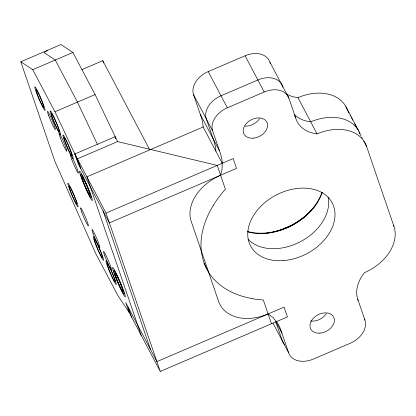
<?xml version="1.0" encoding="UTF-8"?>
<svg xmlns="http://www.w3.org/2000/svg" width="416" height="416" viewBox="0 0 416 416"><rect width="100%" height="100%" fill="white"/><g stroke="black" fill="none" stroke-linecap="round" stroke-linejoin="round"><path stroke-width="0.62" d="M47.642 50.268L44.242 52.718L55.276 60.018L77.47 102.118L97.38 144.321M128.996 309.436L129.121 312.416L117.884 295.532L95.685 253.438L54.891 161.309L20.8 61.776L60.965 44.559L72.909 52.458L95.103 94.557L117.572 141.601L217.23 165.402L225.384 189.202A102.892 73.762 -27.8 0 0 213.148 205.587M20.8 61.776L32.744 69.675L72.909 52.458M81.879 69.644L102.762 60.689L149.682 149.677M32.744 69.675L54.938 111.774L95.103 94.557M222.217 162.438A73.242 52.51 -27.8 0 0 219.362 150.618L200.288 114.364L193.549 94.697A21.512 15.423 -27.8 0 1 208.234 71.573L245.086 55.775A21.512 15.423 -27.8 0 1 269.662 61.568M54.938 111.774L74.854 153.977L106.012 213.075L233.184 158.564L236.548 168.397L109.382 222.908L78.218 163.81L74.854 153.977L115.019 136.76L115.731 138.486M117.572 141.601L77.407 158.818L80.772 168.652M219.393 150.602L212.659 130.936A21.512 15.423 -27.8 0 1 227.344 107.812L264.191 92.019A21.512 15.423 -27.8 0 1 288.928 98.244L295.667 117.91A38.48 27.586 -27.8 0 0 317.06 133.884A43.025 30.846 -27.8 0 1 366.538 146.338L393.942 226.34A43.025 30.846 -27.8 0 1 364.567 272.589A38.48 27.586 -27.8 0 0 358.197 300.472L364.931 320.133A21.512 15.423 -27.8 0 1 350.246 343.262L313.399 359.055A21.512 15.423 -27.8 0 1 288.662 352.83L273.01 323.144M203.086 126.204L203.138 127.015L86.908 176.836L141.149 335.202M280.207 230.277L291.528 225.425M160.259 371.441L287.425 316.93L284.06 307.102L156.889 361.613L125.731 302.51L129.1 312.343L160.259 371.441L106.012 213.075M345.852 106.543L358.618 130.749M347.698 110.604L348.228 111.613M348.494 112.117L349.024 113.126M350.09 115.144L350.62 116.147M351.416 117.66L351.952 118.669M352.217 119.174L352.747 120.182M354.609 123.713L357.001 128.253M358.862 131.784L359.393 132.792M359.658 133.297L360.194 134.3A43.025 30.846 -27.8 0 0 310.716 121.852A38.48 27.586 -27.8 0 1 294.232 114.379M360.495 134.878L361.098 136.022M361.702 137.171L362.305 138.315M363.818 141.18L366.538 146.338M393.333 225.191L393.942 226.34M287.118 94.39A38.48 27.586 -27.8 0 0 297.955 97.646L317.06 133.884M277.534 76.627L269.823 62.005L270 62.52M277.8 77.132L288.928 98.244M294.757 116.189L295.667 117.91M245.086 55.775L264.191 92.019M357.594 299.322L358.197 300.472M364.328 318.989L364.931 320.133M208.234 71.573L227.344 107.812M193.549 94.697L212.659 130.936M203.138 127.015L222.243 163.254L221.988 169.64L220.6 175.235A43.025 30.846 -27.8 0 0 191.23 221.484L218.629 301.486A43.025 30.846 -27.8 0 0 268.107 313.94L273.016 317.559L276.936 322.26A73.242 52.51 -27.8 0 1 281.892 333.174L288.662 352.83M275.881 321.703L281.923 333.164M203.949 263.26L208.484 271.856A94.614 67.829 -27.8 0 1 201.375 251.113M109.746 267.15L110.016 267.654A12.906 1.004 66.8 0 1 116.23 284.461A12.906 1.004 66.8 0 1 108.446 268.715A12.906 1.004 66.8 0 1 108.035 263.645M74.854 153.977L80.085 166.639M282.937 87.235L282.584 86.206A21.512 15.423 -27.8 0 0 257.847 79.981L221 95.779A21.512 15.423 -27.8 0 0 206.31 118.903L213.049 138.57M270.176 63.029L270.348 63.544M275.824 321.844L282.318 340.792A21.512 15.423 -27.8 0 0 284.461 344.505M271.476 323.768L263.323 299.972A103.584 74.261 -27.8 0 1 252.086 298.652M102.762 60.689L103.6 63.123M115.019 136.76L115.648 138.606M103.038 210.876L150.545 349.575M128.284 307.356L131.654 317.184M222.191 162.443L222.243 163.254M215.899 151.221L215.847 150.41A73.242 52.51 -27.8 0 0 213.018 138.58M70.84 155.199A12.906 1.004 66.8 0 1 62.998 136.011A12.906 1.004 66.8 0 1 68.801 146.032A12.906 1.004 66.8 0 1 72.576 158.194M252.143 298.548A98.212 70.408 -27.8 0 1 208.338 271.944M259.553 118.654A12.906 9.251 -27.8 0 1 245.112 126.157M326.336 313.628A12.906 9.251 -27.8 0 1 310.726 321.017M201.276 251.139A97.599 69.971 -27.8 0 1 213.216 205.603M297.955 97.646A43.025 30.846 -27.8 0 1 347.433 110.1M200.257 114.379A73.242 52.51 -27.8 0 1 203.107 126.199M304.522 217.038A58.542 41.969 -27.8 0 1 301.746 219.149M299.213 220.922A58.542 41.969 -27.8 0 1 281.642 229.83M317.314 202.842A55.318 39.655 -27.8 0 1 316.654 203.798M315.266 205.681A55.318 39.655 -27.8 0 1 313.024 208.432M311.839 209.778A55.318 39.655 -27.8 0 1 266.64 233.168M262.761 233.516A55.318 39.655 -27.8 0 1 261.482 233.579M321.984 192.296A52.858 37.892 -27.8 0 1 247.504 231.494M322.239 192.514A52.858 37.892 -27.8 0 1 247.504 231.816M328.12 197.168A46.14 33.077 -27.8 0 1 300.43 241.67A46.14 33.077 -27.8 0 1 248.102 239.288M104.816 255.944A9.833 0.764 66.8 0 0 111.301 269.485A9.833 0.764 66.8 0 0 106.231 255.897A9.833 0.764 66.8 0 0 104.816 255.944M94.734 241.94A12.906 1.004 66.8 0 0 103.386 260.265A12.906 1.004 66.8 0 0 97.084 243.032A12.906 1.004 66.8 0 0 94.734 241.94M51.652 116.163A12.906 1.004 66.8 0 0 60.304 134.488A12.906 1.004 66.8 0 0 54.002 117.255A12.906 1.004 66.8 0 0 51.652 116.163M71.635 159.11A9.833 0.764 66.8 0 0 78.229 173.072A9.833 0.764 66.8 0 0 73.424 159.942A9.833 0.764 66.8 0 0 71.635 159.11M114.707 275.038A15.922 1.238 66.8 0 0 125.169 296.811A15.922 1.238 66.8 0 0 116.875 274.654A15.922 1.238 66.8 0 0 114.707 275.038M81.604 178.417A15.922 1.238 66.8 0 0 92.144 200.481A15.922 1.238 66.8 0 0 84.016 178.61A15.922 1.238 66.8 0 0 81.604 178.417M69.576 189.301A12.849 0.998 66.8 0 0 78.021 206.866A12.849 0.998 66.8 0 0 71.323 188.989A12.849 0.998 66.8 0 0 69.576 189.301M36.473 92.669A12.849 0.998 66.8 0 0 44.975 110.469A12.849 0.998 66.8 0 0 38.418 92.82A12.849 0.998 66.8 0 0 36.473 92.669M253.172 138.169A12.906 9.251 -27.8 0 0 266.911 122.21A12.906 9.251 -27.8 0 0 246.126 123.77A12.906 9.251 -27.8 0 0 253.172 138.169M319.956 333.143A12.906 9.251 -27.8 0 0 333.694 317.184A12.906 9.251 -27.8 0 0 312.91 318.744A12.906 9.251 -27.8 0 0 319.956 333.143M95.586 243.521A10.124 0.785 66.8 0 0 102.362 257.837A10.124 0.785 66.8 0 0 97.375 244.249A10.124 0.785 66.8 0 0 95.586 243.521M108.368 267.836A10.124 0.785 66.8 0 0 115.081 281.913A10.124 0.785 66.8 0 0 109.944 268.06A10.124 0.785 66.8 0 0 108.368 267.836M115.294 275.829A12.906 1.004 66.8 0 0 123.937 294.096A12.906 1.004 66.8 0 0 117.593 276.796A12.906 1.004 66.8 0 0 115.294 275.829M82.28 179.431A12.906 1.004 66.8 0 0 90.917 197.694A12.906 1.004 66.8 0 0 84.568 180.383A12.906 1.004 66.8 0 0 82.28 179.431M283.405 260.603A46.14 33.077 -27.8 0 0 332.53 203.544A46.14 33.077 -27.8 0 0 258.227 209.123A46.14 33.077 -27.8 0 0 283.405 260.603M65.328 142.147A10.124 0.785 66.8 0 0 71.968 155.964A10.124 0.785 66.8 0 0 66.68 141.846A10.124 0.785 66.8 0 0 65.328 142.147M52.426 117.515A10.124 0.785 66.8 0 0 59.223 131.929A10.124 0.785 66.8 0 0 54.309 118.461A10.124 0.785 66.8 0 0 52.426 117.515M83.127 180.903A9.833 0.764 66.8 0 0 89.721 194.865A9.833 0.764 66.8 0 0 84.916 181.735A9.833 0.764 66.8 0 0 83.127 180.903M60.143 137.311A9.833 0.764 66.8 0 0 66.737 151.273A9.833 0.764 66.8 0 0 61.932 138.143A9.833 0.764 66.8 0 0 60.143 137.311M37.159 93.72A9.833 0.764 66.8 0 0 43.753 107.682A9.833 0.764 66.8 0 0 38.948 94.552A9.833 0.764 66.8 0 0 37.159 93.72M48.651 115.518A9.833 0.764 66.8 0 0 55.245 129.48A9.833 0.764 66.8 0 0 50.44 116.35A9.833 0.764 66.8 0 0 48.651 115.518M81.671 211.916A9.833 0.764 66.8 0 0 88.265 225.878A9.833 0.764 66.8 0 0 83.46 212.748A9.833 0.764 66.8 0 0 81.671 211.916M70.179 190.122A9.833 0.764 66.8 0 0 76.773 204.084A9.833 0.764 66.8 0 0 71.968 190.954A9.833 0.764 66.8 0 0 70.179 190.122M93.163 233.714A9.833 0.764 66.8 0 0 99.757 247.676A9.833 0.764 66.8 0 0 94.952 234.546A9.833 0.764 66.8 0 0 93.163 233.714M116.147 277.311A9.833 0.764 66.8 0 0 122.741 291.273A9.833 0.764 66.8 0 0 117.936 278.138A9.833 0.764 66.8 0 0 116.147 277.311"/></g></svg>
